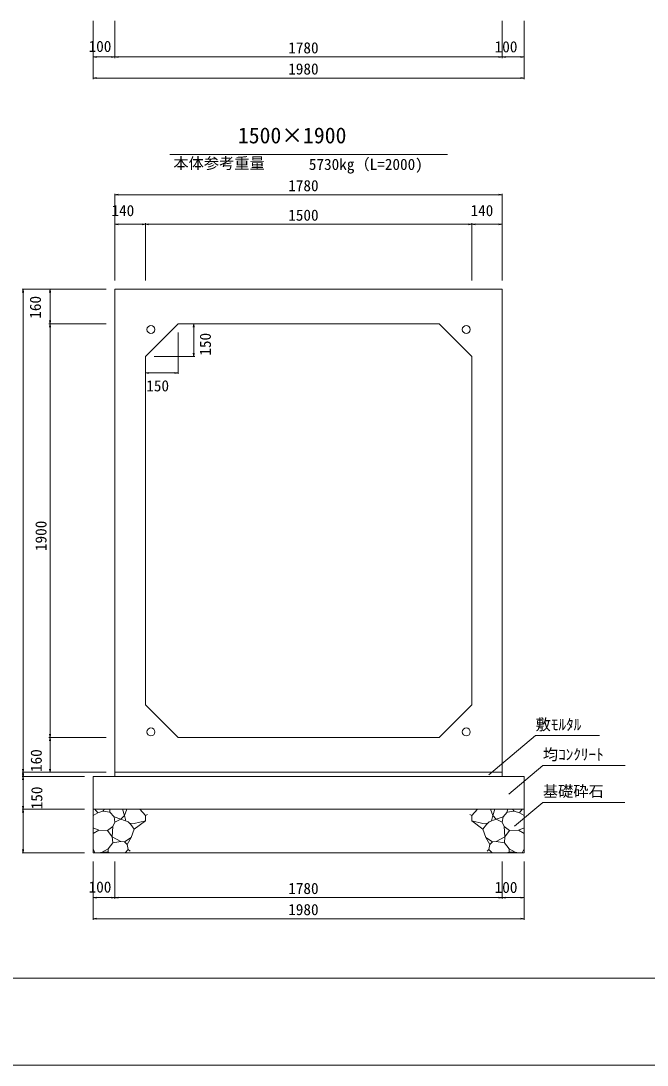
# Model space of a CAD drawing. Units: millimetres on the paper. Extents: x 0 to 841, y 0 to 594.
# Drawn here: x 194.6 to 338.5, y 0 to 239.9 of the extents above; entities that cross this region are included whole.
import ezdxf
from ezdxf.enums import TextEntityAlignment as Align

# ---------------------------------------------------------------- set-up
doc = ezdxf.new("R2010")
doc.units = ezdxf.units.MM
for name, color, linetype, lineweight in [('0_2', 7, 'Continuous', 9), ('D-STR-DIM（寸法）', 7, 'Continuous', 18), ('D-STR-HTXT（旗揚げ）', 4, 'Continuous', 18), ('D-STR-STRn（構造物）', 5, 'Continuous', 18), ('D-STR（構造物外形線）', 1, 'Continuous', 18), ('D-TTL(外枠）', 2, 'Continuous', 18), ('DEFPOINTS_3', 8, 'Continuous', 18)]:
    doc.layers.add(name, color=color, linetype=linetype, lineweight=lineweight)
doc.layers.add('D-STR-TXT（文字）', color=7, linetype='Continuous')
doc.styles.add('ＭＳ ゴシック', font='')
doc.styles.get('ＭＳ ゴシック').set_extended_font_data('MS Gothic')

msp = doc.modelspace()

# ---------------------------------------------------------------- linework, layer by layer
at = {"layer": '0_2'}
for p, q in [((211.173, 231.605), (211.923, 231.73)), ((211.923, 231.48), (211.173, 231.605)), ((215.423, 231.73), (216.173, 231.605)), ((216.173, 231.605), (215.423, 231.48)), ((216.173, 231.605), (216.923, 231.73)), ((216.923, 231.48), (216.173, 231.605)), ((304.423, 231.73), (305.173, 231.605)), ((305.173, 231.605), (304.423, 231.48)), ((305.173, 231.605), (305.923, 231.73)), ((305.923, 231.48), (305.173, 231.605)), ((309.423, 231.73), (310.173, 231.605)), ((310.173, 231.605), (309.423, 231.48)), ((211.173, 226.751), (211.923, 226.876)), ((211.923, 226.626), (211.173, 226.751)), ((309.423, 226.876), (310.173, 226.751)), ((310.173, 226.751), (309.423, 226.626)), ((216.173, 199.946), (216.923, 200.071)), ((216.923, 199.821), (216.173, 199.946)), ((304.423, 200.071), (305.173, 199.946)), ((305.173, 199.946), (304.423, 199.821)), ((216.173, 193.165), (216.923, 193.29)), ((216.923, 193.04), (216.173, 193.165)), ((222.423, 193.29), (223.173, 193.165)), ((223.173, 193.165), (222.423, 193.04)), ((223.173, 193.165), (223.923, 193.29)), ((223.923, 193.04), (223.173, 193.165)), ((297.423, 193.29), (298.173, 193.165)), ((298.173, 193.165), (297.423, 193.04)), ((298.173, 193.165), (298.923, 193.29)), ((298.923, 193.04), (298.173, 193.165)), ((304.423, 193.29), (305.173, 193.165)), ((305.173, 193.165), (304.423, 193.04)), ((194.962, 177.524), (195.087, 178.274)), ((195.087, 178.274), (195.212, 177.524)), ((201.158, 177.524), (201.283, 178.274)), ((201.283, 178.274), (201.408, 177.524)), ((201.283, 170.274), (201.158, 171.024)), ((201.408, 171.024), (201.283, 170.274)), ((201.158, 169.524), (201.283, 170.274)), ((201.283, 170.274), (201.408, 169.524)), ((234.174, 169.524), (234.299, 170.274)), ((234.299, 170.274), (234.424, 169.524)), ((234.299, 162.774), (234.174, 163.524)), ((234.424, 163.524), (234.299, 162.774)), ((223.173, 159.027), (223.923, 159.152)), ((223.923, 158.902), (223.173, 159.027)), ((229.923, 159.152), (230.673, 159.027)), ((230.673, 159.027), (229.923, 158.902)), ((201.283, 75.274), (201.158, 76.024)), ((201.158, 74.524), (201.283, 75.274)), ((201.408, 76.024), (201.283, 75.274)), ((201.283, 75.274), (201.408, 74.524)), ((195.087, 67.274), (194.962, 68.024)), ((194.962, 66.524), (195.087, 67.274)), ((195.212, 68.024), (195.087, 67.274)), ((195.087, 67.274), (195.212, 66.524)), ((201.283, 67.274), (201.158, 68.024)), ((201.408, 68.024), (201.283, 67.274)), ((195.087, 66.274), (194.962, 67.024)), ((194.962, 65.524), (195.087, 66.274)), ((195.212, 67.024), (195.087, 66.274)), ((195.087, 66.274), (195.212, 65.524)), ((195.087, 58.774), (194.962, 59.524)), ((194.962, 58.024), (195.087, 58.774)), ((195.212, 59.524), (195.087, 58.774)), ((195.087, 58.774), (195.212, 58.024)), ((195.087, 48.774), (194.962, 49.524)), ((195.212, 49.524), (195.087, 48.774)), ((211.173, 38.487), (211.923, 38.612)), ((211.923, 38.362), (211.173, 38.487)), ((215.423, 38.612), (216.173, 38.487)), ((216.173, 38.487), (215.423, 38.362)), ((216.173, 38.487), (216.923, 38.612)), ((216.923, 38.362), (216.173, 38.487)), ((304.423, 38.612), (305.173, 38.487)), ((305.173, 38.487), (304.423, 38.362)), ((305.173, 38.487), (305.923, 38.612)), ((305.923, 38.362), (305.173, 38.487)), ((309.423, 38.612), (310.173, 38.487)), ((310.173, 38.487), (309.423, 38.362)), ((211.173, 33.634), (211.923, 33.759)), ((211.923, 33.509), (211.173, 33.634)), ((309.423, 33.759), (310.173, 33.634)), ((310.173, 33.634), (309.423, 33.509))]:
    msp.add_line(p, q, dxfattribs=at)
at = {"layer": '0_2', "color": 9, "lineweight": 18}
for p, q in [((211.173, 231.605), (211.273, 231.605)), ((216.173, 231.605), (216.073, 231.605)), ((216.173, 231.605), (216.273, 231.605)), ((305.173, 231.605), (305.073, 231.605)), ((305.173, 231.605), (305.273, 231.605)), ((310.173, 231.605), (310.073, 231.605)), ((211.173, 226.751), (211.273, 226.751)), ((310.173, 226.751), (310.073, 226.751)), ((216.173, 199.946), (216.273, 199.946)), ((305.173, 199.946), (305.073, 199.946)), ((216.173, 193.165), (216.273, 193.165)), ((223.173, 193.165), (223.073, 193.165)), ((223.173, 193.165), (223.273, 193.165)), ((298.173, 193.165), (298.073, 193.165)), ((298.173, 193.165), (298.273, 193.165)), ((305.173, 193.165), (305.073, 193.165)), ((195.087, 178.274), (195.087, 178.174)), ((201.283, 178.274), (201.283, 178.174)), ((201.283, 170.274), (201.283, 170.374)), ((201.283, 170.274), (201.283, 170.174)), ((234.299, 170.274), (234.299, 170.174)), ((234.299, 162.774), (234.299, 162.874)), ((223.173, 159.027), (223.273, 159.027)), ((230.673, 159.027), (230.573, 159.027)), ((201.283, 75.274), (201.283, 75.374)), ((201.283, 75.274), (201.283, 75.174)), ((195.087, 67.274), (195.087, 67.374)), ((195.087, 67.274), (195.087, 67.174)), ((201.283, 67.274), (201.283, 67.374)), ((195.087, 66.274), (195.087, 66.374)), ((195.087, 66.274), (195.087, 66.174)), ((195.087, 58.774), (195.087, 58.874)), ((195.087, 58.774), (195.087, 58.674)), ((195.087, 48.774), (195.087, 48.874)), ((211.173, 38.487), (211.273, 38.487)), ((216.173, 38.487), (216.073, 38.487)), ((216.173, 38.487), (216.273, 38.487)), ((305.173, 38.487), (305.073, 38.487)), ((305.173, 38.487), (305.273, 38.487)), ((310.173, 38.487), (310.073, 38.487)), ((211.173, 33.634), (211.273, 33.634)), ((310.173, 33.634), (310.073, 33.634))]:
    msp.add_line(p, q, dxfattribs=at)
at = {"layer": 'D-STR-DIM（寸法）'}
for p, q in [((211.173, 239.892), (211.173, 226.501)), ((216.173, 239.892), (216.173, 231.355)), ((305.173, 239.892), (305.173, 231.355)), ((310.173, 239.892), (310.173, 226.501)), ((211.273, 231.605), (216.073, 231.605)), ((216.273, 231.605), (305.073, 231.605)), ((305.273, 231.605), (310.073, 231.605)), ((211.273, 226.751), (310.073, 226.751)), ((216.173, 180.274), (216.173, 200.196)), ((305.073, 199.946), (216.273, 199.946)), ((305.173, 180.274), (305.173, 200.196)), ((216.273, 193.165), (223.073, 193.165)), ((223.173, 180.274), (223.173, 193.415)), ((223.273, 193.165), (298.073, 193.165)), ((298.173, 180.274), (298.173, 193.415)), ((298.273, 193.165), (305.073, 193.165)), ((214.173, 178.274), (194.837, 178.274)), ((195.087, 178.174), (195.087, 67.374)), ((201.283, 170.374), (201.283, 178.174)), ((214.173, 170.274), (201.033, 170.274)), ((201.283, 75.374), (201.283, 170.174)), ((230.673, 168.274), (230.673, 158.777)), ((232.673, 170.274), (234.549, 170.274)), ((234.299, 162.874), (234.299, 170.174)), ((223.173, 160.774), (223.173, 158.777)), ((225.173, 162.774), (234.549, 162.774)), ((230.573, 159.027), (223.273, 159.027)), ((214.173, 75.274), (201.033, 75.274)), ((201.283, 75.174), (201.283, 67.374)), ((214.173, 67.274), (194.837, 67.274)), ((195.087, 67.174), (195.087, 66.374)), ((209.173, 66.274), (194.837, 66.274)), ((195.087, 66.174), (195.087, 58.874)), ((209.173, 58.774), (194.837, 58.774)), ((195.087, 58.674), (195.087, 48.874)), ((209.173, 48.774), (194.837, 48.774)), ((211.173, 46.774), (211.173, 33.384)), ((216.173, 46.774), (216.173, 38.237)), ((305.173, 46.774), (305.173, 38.237)), ((310.173, 46.774), (310.173, 33.384)), ((211.273, 38.487), (216.073, 38.487)), ((216.273, 38.487), (305.073, 38.487)), ((305.273, 38.487), (310.073, 38.487)), ((211.273, 33.634), (310.073, 33.634))]:
    msp.add_line(p, q, dxfattribs=at)
at = {"layer": 'D-STR-HTXT（旗揚げ）'}
for p, q in [((228.781, 209.209), (292.565, 209.209)), ((302.106, 66.676), (312.839, 75.694)), ((327.501, 75.694), (312.839, 75.694)), ((306.699, 62.261), (314.498, 68.814)), ((333.423, 68.814), (314.498, 68.814)), ((308.024, 54.922), (314.498, 60.361)), ((333.361, 60.361), (314.498, 60.361))]:
    msp.add_line(p, q, dxfattribs=at)
at = {"layer": 'D-STR-STRn（構造物）'}
for p, q in [((216.173, 67.274), (216.173, 66.274)), ((305.173, 67.274), (305.173, 66.274)), ((211.173, 66.274), (310.173, 66.274)), ((211.173, 66.274), (211.173, 48.774)), ((310.173, 66.274), (310.173, 48.774)), ((211.173, 58.774), (310.173, 58.774)), ((212.238, 57.984), (211.173, 57.357)), ((212.238, 57.984), (211.574, 58.774)), ((213.408, 58.361), (212.238, 57.984)), ((213.408, 58.361), (213.79, 58.774)), ((215.024, 58.101), (213.408, 58.361)), ((215.024, 58.101), (214.987, 58.774)), ((215.999, 57.038), (215.024, 58.101)), ((217.895, 58.774), (218.349, 57.338)), ((218.349, 57.338), (218.909, 58.774)), ((221.898, 58.774), (223.191, 57.333)), ((299.448, 58.774), (298.156, 57.333)), ((302.997, 57.338), (302.437, 58.774)), ((303.451, 58.774), (302.997, 57.338)), ((305.347, 57.038), (306.322, 58.101)), ((306.322, 58.101), (306.359, 58.774)), ((306.322, 58.101), (307.939, 58.361)), ((307.939, 58.361), (307.556, 58.774)), ((307.939, 58.361), (309.109, 57.984)), ((309.109, 57.984), (309.772, 58.774)), ((309.109, 57.984), (310.173, 57.357)), ((215.706, 54.854), (216.176, 55.798)), ((216.176, 55.798), (215.999, 57.038)), ((217.546, 56.506), (215.999, 57.038)), ((216.176, 55.798), (217.546, 56.506)), ((218.349, 57.338), (217.546, 56.506)), ((217.546, 56.506), (219.199, 55.894)), ((218.349, 57.338), (218.662, 56.093)), ((219.199, 55.894), (219.811, 55.313)), ((219.505, 55.603), (220.628, 55.495)), ((219.811, 55.313), (220.638, 54.211)), ((220.628, 55.495), (223.191, 56.151)), ((220.638, 54.211), (223.191, 56.151)), ((223.191, 57.333), (223.628, 57.552)), ((223.191, 57.333), (223.191, 56.151)), ((223.191, 56.151), (223.241, 56.14)), ((298.156, 57.333), (297.718, 57.552)), ((298.156, 56.151), (298.105, 56.14)), ((298.156, 57.333), (298.156, 56.151)), ((300.719, 55.495), (298.156, 56.151)), ((300.708, 54.211), (298.156, 56.151)), ((301.535, 55.313), (300.708, 54.211)), ((301.841, 55.603), (300.719, 55.495)), ((302.147, 55.894), (301.535, 55.313)), ((303.801, 56.506), (302.147, 55.894)), ((302.997, 57.338), (302.684, 56.093)), ((302.997, 57.338), (303.801, 56.506)), ((303.801, 56.506), (305.347, 57.038)), ((305.17, 55.798), (303.801, 56.506)), ((305.17, 55.798), (305.347, 57.038)), ((305.641, 54.854), (305.17, 55.798)), ((212.469, 53.955), (211.173, 54.501)), ((211.173, 53.219), (212.469, 53.955)), ((212.469, 53.955), (214.506, 53.921)), ((214.506, 53.921), (215.706, 54.854)), ((215.564, 52.454), (214.506, 53.921)), ((215.564, 52.454), (215.706, 54.854)), ((220.638, 54.211), (219.911, 52.268)), ((300.708, 54.211), (301.436, 52.268)), ((305.783, 52.454), (305.641, 54.854)), ((306.84, 53.921), (305.641, 54.854)), ((305.783, 52.454), (306.84, 53.921)), ((308.877, 53.955), (306.84, 53.921)), ((308.877, 53.955), (310.173, 54.501)), ((310.173, 53.219), (308.877, 53.955)), ((214.591, 49.706), (215.691, 51.101)), ((215.691, 51.101), (215.564, 52.454)), ((215.564, 52.454), (217.55, 51.378)), ((217.55, 51.378), (215.691, 51.101)), ((218.389, 51.315), (217.55, 51.378)), ((219.911, 52.268), (218.389, 51.315)), ((218.389, 51.315), (219.022, 50.666)), ((219.022, 50.666), (219.911, 52.268)), ((219.26, 49.528), (219.022, 50.666)), ((302.324, 50.666), (301.436, 52.268)), ((301.436, 52.268), (302.957, 51.315)), ((302.087, 49.528), (302.324, 50.666)), ((302.957, 51.315), (302.324, 50.666)), ((302.957, 51.315), (303.796, 51.378)), ((305.783, 52.454), (303.796, 51.378)), ((303.796, 51.378), (305.656, 51.101)), ((305.656, 51.101), (305.783, 52.454)), ((306.755, 49.706), (305.656, 51.101)), ((211.6, 48.774), (211.173, 49.664)), ((211.173, 48.774), (310.173, 48.774)), ((213.227, 48.958), (212.468, 48.774)), ((213.227, 48.958), (214.591, 49.706)), ((214.483, 49.005), (213.227, 48.958)), ((215.008, 48.774), (214.483, 49.005)), ((214.591, 49.706), (214.617, 49.01)), ((218.506, 48.774), (219.26, 49.528)), ((219.26, 49.528), (219.65, 49.164)), ((302.087, 49.528), (301.697, 49.164)), ((302.84, 48.774), (302.087, 49.528)), ((306.338, 48.774), (306.863, 49.005)), ((306.755, 49.706), (306.73, 49.01)), ((308.12, 48.958), (306.755, 49.706)), ((306.863, 49.005), (308.12, 48.958)), ((308.12, 48.958), (308.878, 48.774)), ((309.747, 48.774), (310.173, 49.664))]:
    msp.add_line(p, q, dxfattribs=at)
at = {"layer": 'D-STR（構造物外形線）'}
for p, q in [((216.173, 67.274), (216.173, 178.274)), ((216.173, 178.274), (305.173, 178.274)), ((305.173, 178.274), (305.173, 67.274)), ((223.173, 162.774), (230.673, 170.274)), ((230.673, 170.274), (290.673, 170.274)), ((290.673, 170.274), (298.173, 162.774)), ((223.173, 82.774), (223.173, 162.774)), ((298.173, 162.774), (298.173, 82.774)), ((230.673, 75.274), (223.173, 82.774)), ((298.173, 82.774), (290.673, 75.274)), ((290.673, 75.274), (230.673, 75.274)), ((305.173, 67.274), (216.173, 67.274))]:
    msp.add_line(p, q, dxfattribs=at)
for centre in [(224.448, 168.999), (296.898, 168.999), (224.448, 76.549), (296.898, 76.549)]:
    msp.add_circle(centre, 0.9, dxfattribs=at)
at = {"layer": 'D-TTL(外枠）'}
msp.add_line((820, 20), (25, 20), dxfattribs=at)
at = {"layer": 'DEFPOINTS_3'}
msp.add_line((0, 0), (840, 0), dxfattribs=at)

# ---------------------------------------------------------------- texts
at = {"layer": 'D-STR-DIM（寸法）', "style": 'ＭＳ ゴシック'}
for s, p in [('100', (210.129, 231.983)), ('100', (303.422, 231.899)), ('1780', (255.992, 231.655)), ('1980', (255.992, 226.801)), ('1780', (255.992, 199.996)), ('140', (215.381, 194.267)), ('140', (297.881, 194.267)), ('1500', (255.992, 193.215)), ('150', (223.379, 154.011)), ('100', (210.129, 38.865)), ('1780', (255.992, 38.537)), ('100', (303.422, 38.782)), ('1980', (255.992, 33.684))]:
    msp.add_text(s, height=2.566, dxfattribs=at).set_placement(p, align=Align.BOTTOM_LEFT)
for s, p in [('160', (199.946, 171.468)), ('150', (238.997, 162.98)), ('1900', (201.233, 118.093)), ('160', (200.143, 67.332)), ('150', (200.273, 58.759))]:
    msp.add_text(s, height=2.566, rotation=90, dxfattribs=at).set_placement(p, align=Align.BOTTOM_LEFT)
at = {"layer": 'D-STR-TXT（文字）', "style": 'ＭＳ ゴシック'}
for s, height, p in [('1500×1900', 3.666, (244.43, 210.658)), ('本体参考重量', 2.566, (229.612, 205.142)), ('5730kg（L=2000)', 2.566, (260.732, 204.879)), ('敷ﾓﾙﾀﾙ', 2.566, (312.839, 76.194)), ('均ｺﾝｸﾘｰﾄ', 2.566, (314.498, 69.314)), ('基礎砕石', 2.566, (314.498, 60.861))]:
    msp.add_text(s, height=height, dxfattribs=at).set_placement(p, align=Align.BOTTOM_LEFT)

doc.saveas('drawing.dxf')
